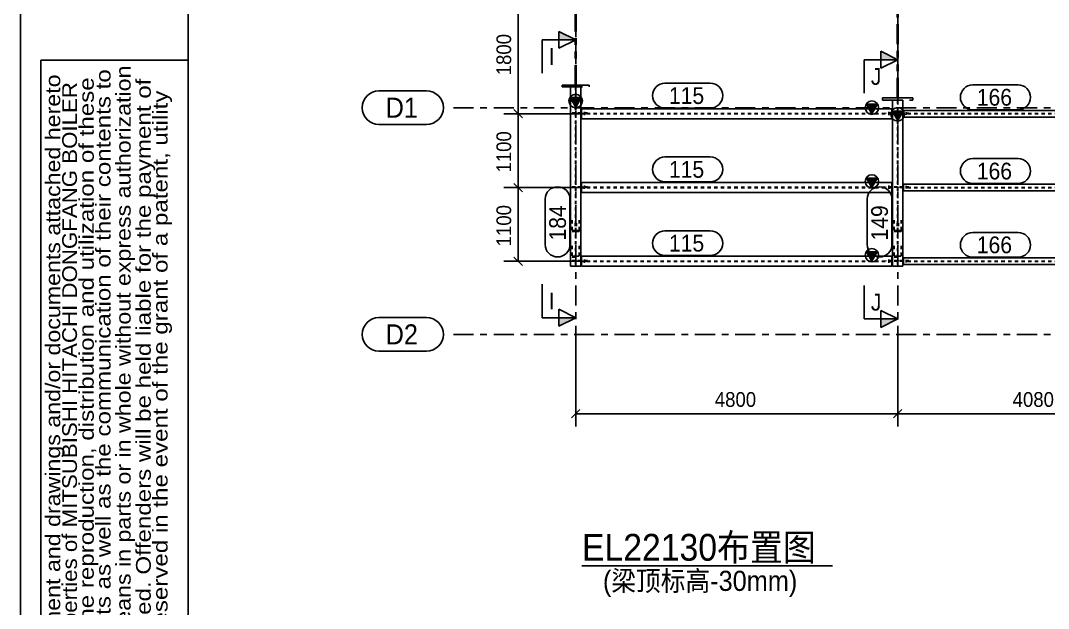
# Model space of a CAD drawing. Header units: millimetres. Extents: x 0 to 594, y 0 to 420.
# Drawn here: x 0 to 153.2, y 244.2 to 331.9 of the extents above; entities that cross this region are included whole.
import ezdxf

# ---------------------------------------------------------------- set-up
doc = ezdxf.new("R2010")
doc.units = ezdxf.units.MM
doc.header["$MEASUREMENT"] = 0
for name, pattern in [('XKITLINE00', [0]), ('XKITLINE02', [4, 2, -2]), ('XKITLINE03', [6, 3, -1, 1, -1]), ('XKITLINE04', [3, 0.5, -0.5, 0.5, -0.5, 0.5, -0.5]), ('XKITLINE05', [8, 3, -1, 1, -1, 1, -1])]:
    doc.linetypes.add(name, pattern=pattern)
for name, color, linetype in [('cut', 7, 'Continuous'), ('dimension', 7, 'Continuous'), ('grid', 7, 'Continuous'), ('mark', 7, 'Continuous'), ('part1', 7, 'Continuous'), ('view', 7, 'Continuous')]:
    doc.layers.add(name, color=color, linetype=linetype)
doc.styles.add('STYLE_1', font='ARIAL.TTF', dxfattribs={"height": 0.2})
doc.styles.add('STYLE_3', font='ARIAL.TTF', dxfattribs={"height": 0.2})

# ---------------------------------------------------------------- blocks, each defined once
blk = doc.blocks.new('*D0')
at = {"color": 1, "linetype": 'XKITLINE00'}
blk.add_line((0, 420), (0, 0), dxfattribs=at)
at = {"color": 0, "linetype": 'XKITLINE00'}
for p, q in [((25, 10), (25, 410)), ((25, 326), (3, 326)), ((3, 326), (3, 86)), ((25, 86), (25, 326)), ((0, 302), (0, 302)), ((0, 302), (0, 302))]:
    blk.add_line(p, q, dxfattribs=at)
at = {"color": 1, "style": 'STYLE_3'}
for s, width, p in [('others by whatever means in parts or in whole without express authorization ', 1.125, (16.41, 208.92)), ('This drawing or document and drawings and/or documents attached hereto ', 1.125, (5.91, 208.93)), ('drawings or documents as well as the communication of their contents to ', 1.17, (13.41, 208.92)), ('are the proprietary properties of MITSUBISHI HITACHI DONGFANG BOILER ', 1.08, (8.41, 208.92)), ('CO., LTD.(MHDB). The reproduction, distribution and utilization of these ', 1.17, (10.91, 208.92)), ('by MHDB are prohibited. Offenders will be held liable for the payment of ', 1.17, (19.41, 208.92)), ('damages. All rights reserved in the event of the grant of a patent, utility ', 1.17, (21.91, 208.92))]:
    blk.add_text(s, height=2.2, rotation=90, dxfattribs=dict(at, width=width)).set_placement(p)
blk = doc.blocks.new('*D246')
at = {"layer": 'view', "color": 1, "linetype": 'XKITLINE00'}
blk.add_line((106.8, 1382.5), (144.15, 1382.5), dxfattribs=at)
at = {"layer": 'view', "color": 1, "style": 'STYLE_1', "width": 0.9}
for s, height, p in [('EL22130布置图', 4, (106.8, 1383.25)), ('(梁顶标高-30mm)', 3, (109.92, 1378.75))]:
    blk.add_text(s, height=height, dxfattribs=at).set_placement(p)
blk = doc.blocks.new('*D362')
at = {"layer": 'grid', "color": 4, "linetype": 'XKITLINE00'}
for p, q in [((79.85, 1426.75), (86.96, 1426.75)), ((79.85, 1421.75), (86.96, 1421.75))]:
    blk.add_line(p, q, dxfattribs=at)
at = {"layer": 'grid', "color": 4, "linetype": 'XKITLINE03'}
blk.add_line((90.96, 1424.25), (486.5, 1424.25), dxfattribs=at)
at = {"layer": 'grid', "color": 4, "linetype": 'XKITLINE00'}
for centre, start, end in [((79.85, 1424.25), 90, -90), ((86.96, 1424.25), -90, 90)]:
    blk.add_arc(centre, 2.5, start, end, dxfattribs=at)
at = {"layer": 'grid', "color": 4, "style": 'STYLE_1', "width": 0.9}
blk.add_text('D2', height=3, dxfattribs=at).set_placement((80.85, 1422.75))
blk = doc.blocks.new('*D363')
at = {"layer": 'grid', "color": 4, "linetype": 'XKITLINE00'}
for p, q in [((79.85, 1460.55), (86.96, 1460.55)), ((79.85, 1455.55), (86.96, 1455.55))]:
    blk.add_line(p, q, dxfattribs=at)
at = {"layer": 'grid', "color": 4, "linetype": 'XKITLINE03'}
blk.add_line((90.96, 1458.05), (486.5, 1458.05), dxfattribs=at)
at = {"layer": 'grid', "color": 4, "linetype": 'XKITLINE00'}
for centre, start, end in [((79.85, 1458.05), 90, -90), ((86.96, 1458.05), -90, 90)]:
    blk.add_arc(centre, 2.5, start, end, dxfattribs=at)
at = {"layer": 'grid', "color": 4, "style": 'STYLE_1', "width": 0.9}
blk.add_text('D1', height=3, dxfattribs=at).set_placement((80.85, 1456.55))
blk = doc.blocks.new('*D417')
at = {"layer": 'dimension', "color": 1, "linetype": 'XKITLINE00'}
for p, q in [((157.18, 1424.15), (157.18, 1410.65)), ((197.98, 1424.15), (197.98, 1410.65)), ((157.8, 1413.03), (156.56, 1411.79)), ((198.6, 1413.03), (197.36, 1411.79)), ((157.18, 1412.41), (197.98, 1412.41))]:
    blk.add_line(p, q, dxfattribs=at)
at = {"layer": 'dimension', "color": 1, "style": 'STYLE_1', "width": 0.9}
blk.add_text('4080', height=2.2, dxfattribs=at).set_placement((174.32, 1413.45))
blk = doc.blocks.new('*D418')
at = {"layer": 'part1', "color": 0, "linetype": 'XKITLINE00'}
for p, q in [((158.03, 1446.65), (158.03, 1445.65)), ((197.13, 1446.65), (158.03, 1446.65)), ((194.13, 1446.15), (193.33, 1447.55)), ((193.33, 1447.55), (194.93, 1447.55)), ((194.93, 1447.55), (194.13, 1446.15)), ((197.13, 1446.65), (197.13, 1445.65)), ((197.13, 1445.65), (158.03, 1445.65))]:
    blk.add_line(p, q, dxfattribs=at)
at = {"layer": 'part1', "color": 2, "linetype": 'XKITLINE04'}
for p, q in [((197.13, 1446.17), (158.03, 1446.17)), ((197.13, 1446.12), (158.03, 1446.12))]:
    blk.add_line(p, q, dxfattribs=at)
at = {"layer": 'part1', "color": 0, "linetype": 'XKITLINE00'}
blk.add_circle((194.13, 1447.05), 1, dxfattribs=at)
at = {"layer": 'part1', "color": 0}
blk.add_solid([(193.33, 1447.55), (194.93, 1447.55), (193.33, 1447.55), (194.13, 1446.15)], dxfattribs=at)
blk = doc.blocks.new('*D419')
at = {"layer": 'part1', "color": 0, "linetype": 'XKITLINE00'}
for p, q in [((194.13, 1435.15), (193.33, 1436.55)), ((193.33, 1436.55), (194.93, 1436.55)), ((194.93, 1436.55), (194.13, 1435.15)), ((158.03, 1435.65), (158.03, 1434.65)), ((197.13, 1435.65), (158.03, 1435.65)), ((197.13, 1434.65), (158.03, 1434.65)), ((197.13, 1435.65), (197.13, 1434.65))]:
    blk.add_line(p, q, dxfattribs=at)
at = {"layer": 'part1', "color": 2, "linetype": 'XKITLINE04'}
for p, q in [((197.13, 1435.17), (158.03, 1435.17)), ((197.13, 1435.12), (158.03, 1435.12))]:
    blk.add_line(p, q, dxfattribs=at)
at = {"layer": 'part1', "color": 0, "linetype": 'XKITLINE00'}
blk.add_circle((194.13, 1436.05), 1, dxfattribs=at)
at = {"layer": 'part1', "color": 0}
blk.add_solid([(193.33, 1436.55), (194.93, 1436.55), (193.33, 1436.55), (194.13, 1435.15)], dxfattribs=at)
blk = doc.blocks.new('*D420')
at = {"layer": 'part1', "color": 0, "linetype": 'XKITLINE00'}
for p, q in [((158.03, 1457.65), (158.03, 1456.65)), ((197.13, 1457.65), (158.03, 1457.65)), ((194.13, 1457.15), (193.33, 1458.55)), ((193.33, 1458.55), (194.93, 1458.55)), ((194.93, 1458.55), (194.13, 1457.15)), ((197.13, 1457.65), (197.13, 1456.65)), ((197.13, 1456.65), (158.03, 1456.65))]:
    blk.add_line(p, q, dxfattribs=at)
at = {"layer": 'part1', "color": 2, "linetype": 'XKITLINE04'}
for p, q in [((197.13, 1457.17), (158.03, 1457.17)), ((197.13, 1457.12), (158.03, 1457.12))]:
    blk.add_line(p, q, dxfattribs=at)
at = {"layer": 'part1', "color": 0, "linetype": 'XKITLINE00'}
blk.add_circle((194.13, 1458.05), 1, dxfattribs=at)
at = {"layer": 'part1', "color": 0}
blk.add_solid([(193.33, 1458.55), (194.93, 1458.55), (193.33, 1458.55), (194.13, 1457.15)], dxfattribs=at)
blk = doc.blocks.new('*D471')
at = {"layer": 'dimension', "color": 1, "linetype": 'XKITLINE00'}
for p, q in [((109.18, 1424.15), (109.18, 1410.65)), ((157.18, 1424.15), (157.18, 1410.65)), ((109.8, 1413.03), (108.56, 1411.79)), ((157.8, 1413.03), (156.56, 1411.79)), ((109.18, 1412.41), (157.18, 1412.41))]:
    blk.add_line(p, q, dxfattribs=at)
at = {"layer": 'dimension', "color": 1, "style": 'STYLE_1', "width": 0.9}
blk.add_text('4800', height=2.2, dxfattribs=at).set_placement((129.92, 1413.45))
blk = doc.blocks.new('*D472')
at = {"layer": 'cut', "color": 1, "linetype": 'XKITLINE00'}
for p, q in [((157.18, 1465.2), (154.68, 1466.45)), ((154.68, 1466.45), (154.68, 1463.95)), ((152.18, 1465.2), (152.18, 1460.2)), ((152.18, 1465.2), (157.18, 1465.2)), ((157.18, 1465.2), (154.68, 1463.95)), ((152.18, 1426.55), (152.18, 1431.55)), ((152.18, 1426.55), (157.18, 1426.55)), ((154.68, 1425.3), (154.68, 1427.8)), ((154.68, 1427.8), (157.18, 1426.55)), ((157.18, 1426.55), (154.68, 1425.3))]:
    blk.add_line(p, q, dxfattribs=at)
at = {"layer": 'cut', "color": 1}
for points in [[(154.68, 1466.45), (157.18, 1465.2), (154.68, 1466.45), (154.68, 1465.2)], [(154.68, 1426.55), (157.18, 1426.55), (154.68, 1426.55), (154.68, 1425.3)]]:
    blk.add_solid(points, dxfattribs=at)
at = {"layer": 'cut', "color": 3, "style": 'STYLE_1', "width": 0.9}
for p in [(153.18, 1461.45), (153.18, 1427.8)]:
    blk.add_text('J', height=2.5, dxfattribs=at).set_placement(p)
blk = doc.blocks.new('*D473')
at = {"layer": 'cut', "color": 1, "linetype": 'XKITLINE00'}
for p, q in [((109.18, 1468.18), (106.68, 1469.43)), ((106.68, 1469.43), (106.68, 1466.93)), ((104.18, 1468.18), (104.18, 1463.18)), ((104.18, 1468.18), (109.18, 1468.18)), ((109.18, 1468.18), (106.68, 1466.93)), ((104.18, 1426.74), (104.18, 1431.74)), ((104.18, 1426.74), (109.18, 1426.74)), ((106.68, 1425.49), (106.68, 1427.99)), ((106.68, 1427.99), (109.18, 1426.74)), ((109.18, 1426.74), (106.68, 1425.49))]:
    blk.add_line(p, q, dxfattribs=at)
at = {"layer": 'cut', "color": 1}
for points in [[(106.68, 1469.43), (109.18, 1468.18), (106.68, 1469.43), (106.68, 1468.18)], [(106.68, 1426.74), (109.18, 1426.74), (106.68, 1426.74), (106.68, 1425.49)]]:
    blk.add_solid(points, dxfattribs=at)
at = {"layer": 'cut', "color": 3, "style": 'STYLE_1', "width": 0.9}
for p in [(105.18, 1464.43), (105.18, 1427.99)]:
    blk.add_text('I', height=2.5, dxfattribs=at).set_placement(p)
blk = doc.blocks.new('*D474')
at = {"layer": 'mark', "color": 1, "linetype": 'XKITLINE00'}
for p, q in [((122.49, 1450.7), (129.25, 1450.7)), ((122.49, 1447), (129.25, 1447))]:
    blk.add_line(p, q, dxfattribs=at)
for centre, start, end in [((122.49, 1448.85), 90, -90), ((129.25, 1448.85), -90, 90)]:
    blk.add_arc(centre, 1.85, start, end, dxfattribs=at)
at = {"layer": 'mark', "color": 1, "style": 'STYLE_1', "width": 0.9}
blk.add_text('115', height=2.5, dxfattribs=at).set_placement((123.09, 1447.6))
blk = doc.blocks.new('*D475')
at = {"layer": 'mark', "color": 1, "linetype": 'XKITLINE00'}
for p, q in [((168.38, 1461.45), (175.14, 1461.45)), ((168.38, 1457.75), (175.14, 1457.75))]:
    blk.add_line(p, q, dxfattribs=at)
for centre, start, end in [((168.38, 1459.6), 90, -90), ((175.14, 1459.6), -90, 90)]:
    blk.add_arc(centre, 1.85, start, end, dxfattribs=at)
at = {"layer": 'mark', "color": 1, "style": 'STYLE_1', "width": 0.9}
blk.add_text('166', height=2.5, dxfattribs=at).set_placement((168.98, 1458.35))
blk = doc.blocks.new('*D476')
at = {"layer": 'mark', "color": 1, "linetype": 'XKITLINE00'}
for p, q in [((122.49, 1461.7), (129.25, 1461.7)), ((122.49, 1458), (129.25, 1458))]:
    blk.add_line(p, q, dxfattribs=at)
for centre, start, end in [((122.49, 1459.85), 90, -90), ((129.25, 1459.85), -90, 90)]:
    blk.add_arc(centre, 1.85, start, end, dxfattribs=at)
at = {"layer": 'mark', "color": 1, "style": 'STYLE_1', "width": 0.9}
blk.add_text('115', height=2.5, dxfattribs=at).set_placement((123.09, 1458.6))
blk = doc.blocks.new('*D477')
at = {"layer": 'mark', "color": 1, "linetype": 'XKITLINE00'}
for p, q in [((168.38, 1439.45), (175.14, 1439.45)), ((168.38, 1435.75), (175.14, 1435.75))]:
    blk.add_line(p, q, dxfattribs=at)
for centre, start, end in [((168.38, 1437.6), 90, -90), ((175.14, 1437.6), -90, 90)]:
    blk.add_arc(centre, 1.85, start, end, dxfattribs=at)
at = {"layer": 'mark', "color": 1, "style": 'STYLE_1', "width": 0.9}
blk.add_text('166', height=2.5, dxfattribs=at).set_placement((168.98, 1436.35))
blk = doc.blocks.new('*D478')
at = {"layer": 'mark', "color": 1, "linetype": 'XKITLINE00'}
for p, q in [((122.49, 1439.7), (129.25, 1439.7)), ((122.49, 1436), (129.25, 1436))]:
    blk.add_line(p, q, dxfattribs=at)
for centre, start, end in [((122.49, 1437.85), 90, -90), ((129.25, 1437.85), -90, 90)]:
    blk.add_arc(centre, 1.85, start, end, dxfattribs=at)
at = {"layer": 'mark', "color": 1, "style": 'STYLE_1', "width": 0.9}
blk.add_text('115', height=2.5, dxfattribs=at).set_placement((123.09, 1436.6))
blk = doc.blocks.new('*D479')
at = {"layer": 'mark', "color": 1, "linetype": 'XKITLINE00'}
for p, q in [((168.38, 1450.45), (175.14, 1450.45)), ((168.38, 1446.75), (175.14, 1446.75))]:
    blk.add_line(p, q, dxfattribs=at)
for centre, start, end in [((168.38, 1448.6), 90, -90), ((175.14, 1448.6), -90, 90)]:
    blk.add_arc(centre, 1.85, start, end, dxfattribs=at)
at = {"layer": 'mark', "color": 1, "style": 'STYLE_1', "width": 0.9}
blk.add_text('166', height=2.5, dxfattribs=at).set_placement((168.98, 1447.35))
blk = doc.blocks.new('*D480')
at = {"layer": 'mark', "color": 1, "linetype": 'XKITLINE00'}
for p, q in [((152.63, 1437.65), (152.63, 1444.41)), ((156.33, 1437.65), (156.33, 1444.41))]:
    blk.add_line(p, q, dxfattribs=at)
for centre, start, end in [((154.48, 1444.41), 0, 180), ((154.48, 1437.65), 180, 0)]:
    blk.add_arc(centre, 1.85, start, end, dxfattribs=at)
at = {"layer": 'mark', "color": 1, "style": 'STYLE_1', "width": 0.9}
blk.add_text('149', height=2.5, rotation=90.0002, dxfattribs=at).set_placement((155.73, 1438.25))
blk = doc.blocks.new('*D481')
at = {"layer": 'dimension', "color": 1, "linetype": 'XKITLINE00'}
for p, q in [((99.98, 1446.77), (101.23, 1445.52)), ((110.19, 1446.15), (98.46, 1446.15)), ((100.6, 1435.15), (100.6, 1446.15)), ((99.98, 1435.77), (101.23, 1434.52)), ((110.19, 1435.15), (98.46, 1435.15))]:
    blk.add_line(p, q, dxfattribs=at)
at = {"layer": 'dimension', "color": 1, "style": 'STYLE_1', "width": 0.9}
blk.add_text('1100', height=2.2, rotation=90.0002, dxfattribs=at).set_placement((99.56, 1437.38))
blk = doc.blocks.new('*D482')
at = {"layer": 'dimension', "color": 1, "linetype": 'XKITLINE00'}
for p, q in [((99.98, 1457.77), (101.23, 1456.52)), ((110.34, 1457.15), (98.46, 1457.15)), ((100.6, 1446.15), (100.6, 1457.15)), ((99.98, 1446.77), (101.23, 1445.52)), ((110.19, 1446.15), (98.46, 1446.15))]:
    blk.add_line(p, q, dxfattribs=at)
at = {"layer": 'dimension', "color": 1, "style": 'STYLE_1', "width": 0.9}
blk.add_text('1100', height=2.2, rotation=90.0002, dxfattribs=at).set_placement((99.56, 1448.38))
blk = doc.blocks.new('*D483')
at = {"layer": 'dimension', "color": 1, "linetype": 'XKITLINE00'}
for p, q in [((99.98, 1475.77), (101.23, 1474.52)), ((104.49, 1475.15), (98.46, 1475.15)), ((100.6, 1457.15), (100.6, 1475.15)), ((99.98, 1457.77), (101.23, 1456.52)), ((110.34, 1457.15), (98.46, 1457.15))]:
    blk.add_line(p, q, dxfattribs=at)
at = {"layer": 'dimension', "color": 1, "style": 'STYLE_1', "width": 0.9}
blk.add_text('1800', height=2.2, rotation=90.0002, dxfattribs=at).set_placement((99.56, 1462.88))
blk = doc.blocks.new('*D484')
at = {"layer": 'grid', "color": 4, "linetype": 'XKITLINE00'}
for p, q in [((107.07, 1493.23), (111.3, 1493.23)), ((107.07, 1488.23), (111.3, 1488.23))]:
    blk.add_line(p, q, dxfattribs=at)
at = {"layer": 'grid', "color": 4, "linetype": 'XKITLINE03'}
blk.add_line((109.18, 1410.54), (109.18, 1487.23), dxfattribs=at)
at = {"layer": 'grid', "color": 4, "linetype": 'XKITLINE00'}
for centre, start, end in [((107.07, 1490.73), 90, -90), ((111.3, 1490.73), -90, 90)]:
    blk.add_arc(centre, 2.5, start, end, dxfattribs=at)
at = {"layer": 'grid', "color": 4, "style": 'STYLE_1', "width": 0.9}
blk.add_text('3', height=3, dxfattribs=at).set_placement((108.07, 1489.23))
blk = doc.blocks.new('*D485')
at = {"layer": 'grid', "color": 4, "linetype": 'XKITLINE00'}
for p, q in [((155.07, 1493.23), (159.3, 1493.23)), ((155.07, 1488.23), (159.3, 1488.23))]:
    blk.add_line(p, q, dxfattribs=at)
at = {"layer": 'grid', "color": 4, "linetype": 'XKITLINE03'}
blk.add_line((157.18, 1410.54), (157.18, 1487.23), dxfattribs=at)
at = {"layer": 'grid', "color": 4, "linetype": 'XKITLINE00'}
for centre, start, end in [((155.07, 1490.73), 90, -90), ((159.3, 1490.73), -90, 90)]:
    blk.add_arc(centre, 2.5, start, end, dxfattribs=at)
at = {"layer": 'grid', "color": 4, "style": 'STYLE_1', "width": 0.9}
blk.add_text('4', height=3, dxfattribs=at).set_placement((156.07, 1489.23))
blk = doc.blocks.new('*D486')
at = {"layer": 'part1', "color": 6, "linetype": 'XKITLINE05'}
for p, q in [((107.18, 1475.15), (111.18, 1475.15)), ((107.18, 1474.9), (107.18, 1475.15)), ((107.18, 1474.9), (109.11, 1474.9)), ((109.11, 1461.4), (109.11, 1474.9)), ((109.25, 1474.9), (111.18, 1474.9)), ((109.25, 1461.4), (109.25, 1474.9)), ((111.18, 1474.9), (111.18, 1475.15)), ((107.18, 1461.15), (107.18, 1461.4)), ((107.18, 1461.4), (109.11, 1461.4)), ((107.18, 1461.15), (111.18, 1461.15)), ((109.25, 1461.4), (111.18, 1461.4)), ((111.18, 1461.15), (111.18, 1461.4))]:
    blk.add_line(p, q, dxfattribs=at)
blk = doc.blocks.new('*D487')
at = {"layer": 'part1', "color": 2, "linetype": 'XKITLINE04'}
for p, q in [((109.15, 1446.26), (108.43, 1446.26)), ((108.43, 1446.26), (108.43, 1446.18)), ((109.15, 1446.18), (108.43, 1446.18)), ((109, 1446.26), (109, 1446.18)), ((109.15, 1446.26), (109.15, 1446.18))]:
    blk.add_line(p, q, dxfattribs=at)
blk = doc.blocks.new('*D488')
at = {"layer": 'part1', "color": 2, "linetype": 'XKITLINE04'}
for p, q in [((109.22, 1446.26), (109.22, 1446.18)), ((109.98, 1446.26), (109.22, 1446.26)), ((109.98, 1446.18), (109.22, 1446.18)), ((109.37, 1446.18), (109.37, 1446.26)), ((109.37, 1446.18), (109.37, 1446.26)), ((109.93, 1446.18), (109.93, 1446.26)), ((109.93, 1446.18), (109.93, 1446.26)), ((109.93, 1446.18), (109.93, 1446.26)), ((109.93, 1446.18), (109.93, 1446.26)), ((109.98, 1446.18), (109.98, 1446.26)), ((110.93, 1446.26), (110.03, 1446.26)), ((110.93, 1446.18), (110.03, 1446.18)), ((110.93, 1446.18), (110.93, 1446.26)), ((110.93, 1446.18), (110.93, 1446.26))]:
    blk.add_line(p, q, dxfattribs=at)
at = {"layer": 'part1', "color": 0, "linetype": 'XKITLINE00'}
for p, q in [((110.03, 1446.26), (109.93, 1446.26)), ((110.03, 1446.18), (109.93, 1446.18)), ((109.98, 1446.18), (109.98, 1446.26))]:
    blk.add_line(p, q, dxfattribs=at)
blk = doc.blocks.new('*D489')
at = {"layer": 'part1', "color": 2, "linetype": 'XKITLINE04'}
for p, q in [((109.15, 1457.26), (108.43, 1457.26)), ((108.43, 1457.26), (108.43, 1457.18)), ((109.15, 1457.18), (108.43, 1457.18)), ((109, 1457.26), (109, 1457.18)), ((109.15, 1457.26), (109.15, 1457.18))]:
    blk.add_line(p, q, dxfattribs=at)
blk = doc.blocks.new('*D490')
at = {"layer": 'part1', "color": 2, "linetype": 'XKITLINE04'}
for p, q in [((109.22, 1457.26), (109.22, 1457.18)), ((109.98, 1457.26), (109.22, 1457.26)), ((109.98, 1457.18), (109.22, 1457.18)), ((109.37, 1457.18), (109.37, 1457.26)), ((109.37, 1457.18), (109.37, 1457.26)), ((109.93, 1457.18), (109.93, 1457.26)), ((109.93, 1457.18), (109.93, 1457.26)), ((109.93, 1457.18), (109.93, 1457.26)), ((109.93, 1457.18), (109.93, 1457.26)), ((109.98, 1457.18), (109.98, 1457.26)), ((110.93, 1457.26), (110.03, 1457.26)), ((110.93, 1457.18), (110.03, 1457.18)), ((110.93, 1457.18), (110.93, 1457.26)), ((110.93, 1457.18), (110.93, 1457.26))]:
    blk.add_line(p, q, dxfattribs=at)
at = {"layer": 'part1', "color": 0, "linetype": 'XKITLINE00'}
for p, q in [((110.03, 1457.26), (109.93, 1457.26)), ((110.03, 1457.18), (109.93, 1457.18)), ((109.98, 1457.18), (109.98, 1457.26))]:
    blk.add_line(p, q, dxfattribs=at)
blk = doc.blocks.new('*D491')
at = {"layer": 'part1', "color": 2, "linetype": 'XKITLINE04'}
for p, q in [((109.15, 1439.75), (108.43, 1439.75)), ((108.43, 1439.75), (108.43, 1439.67)), ((109.15, 1439.67), (108.43, 1439.67)), ((108.95, 1439.75), (108.95, 1439.67)), ((109.15, 1439.75), (109.15, 1439.67))]:
    blk.add_line(p, q, dxfattribs=at)
blk = doc.blocks.new('*D492')
at = {"layer": 'part1', "color": 2, "linetype": 'XKITLINE04'}
for p, q in [((109.22, 1439.75), (109.22, 1439.67)), ((109.93, 1439.75), (109.22, 1439.75)), ((109.93, 1439.67), (109.22, 1439.67)), ((109.42, 1439.75), (109.42, 1439.67)), ((109.93, 1439.67), (109.93, 1439.75)), ((109.93, 1439.67), (109.93, 1439.75))]:
    blk.add_line(p, q, dxfattribs=at)
blk = doc.blocks.new('*D493')
at = {"layer": 'part1', "color": 2, "linetype": 'XKITLINE04'}
for p, q in [((108.68, 1441.3), (108.68, 1439.59)), ((109.16, 1441.14), (109.16, 1435.91)), ((109.21, 1441.14), (109.21, 1435.91)), ((109.68, 1441.3), (109.68, 1439.59)), ((109.68, 1439.75), (108.68, 1439.75)), ((108.68, 1439.59), (109.16, 1439.59)), ((109.21, 1439.59), (109.68, 1439.59)), ((108.68, 1437.46), (108.68, 1435.75)), ((109.68, 1437.46), (109.68, 1435.75)), ((108.68, 1435.91), (109.16, 1435.91)), ((108.68, 1435.75), (109.68, 1435.75)), ((109.21, 1435.91), (109.68, 1435.91))]:
    blk.add_line(p, q, dxfattribs=at)
blk = doc.blocks.new('*D494')
at = {"layer": 'part1', "color": 2, "linetype": 'XKITLINE04'}
for p, q in [((109.93, 1461.15), (108.43, 1461.15)), ((109.15, 1461.15), (109.15, 1434.4)), ((109.22, 1461.15), (109.22, 1434.4))]:
    blk.add_line(p, q, dxfattribs=at)
at = {"layer": 'part1', "color": 0, "linetype": 'XKITLINE00'}
for p, q in [((108.43, 1461.15), (108.43, 1434.4)), ((109.93, 1461.15), (109.93, 1434.4)), ((109.18, 1458.15), (108.38, 1459.55)), ((108.38, 1459.55), (109.98, 1459.55)), ((109.98, 1459.55), (109.18, 1458.15)), ((109.93, 1434.4), (108.43, 1434.4))]:
    blk.add_line(p, q, dxfattribs=at)
blk.add_circle((109.18, 1459.05), 1, dxfattribs=at)
at = {"layer": 'part1', "color": 0}
blk.add_solid([(108.38, 1459.55), (109.98, 1459.55), (108.38, 1459.55), (109.18, 1458.15)], dxfattribs=at)
blk = doc.blocks.new('*D495')
at = {"layer": 'part1', "color": 2, "linetype": 'XKITLINE04'}
for p, q in [((109.22, 1435.26), (109.22, 1435.18)), ((109.98, 1435.26), (109.22, 1435.26)), ((109.98, 1435.18), (109.22, 1435.18)), ((109.37, 1435.18), (109.37, 1435.26)), ((109.37, 1435.18), (109.37, 1435.26)), ((109.93, 1435.18), (109.93, 1435.26)), ((109.93, 1435.18), (109.93, 1435.26)), ((109.93, 1435.18), (109.93, 1435.26)), ((109.93, 1435.18), (109.93, 1435.26)), ((109.98, 1435.18), (109.98, 1435.26)), ((110.93, 1435.26), (110.03, 1435.26)), ((110.93, 1435.18), (110.03, 1435.18)), ((110.93, 1435.18), (110.93, 1435.26)), ((110.93, 1435.18), (110.93, 1435.26))]:
    blk.add_line(p, q, dxfattribs=at)
at = {"layer": 'part1', "color": 0, "linetype": 'XKITLINE00'}
for p, q in [((110.03, 1435.26), (109.93, 1435.26)), ((110.03, 1435.18), (109.93, 1435.18)), ((109.98, 1435.18), (109.98, 1435.26))]:
    blk.add_line(p, q, dxfattribs=at)
blk = doc.blocks.new('*D496')
at = {"layer": 'part1', "color": 2, "linetype": 'XKITLINE04'}
for p, q in [((109.15, 1435.26), (108.43, 1435.26)), ((108.43, 1435.26), (108.43, 1435.18)), ((109.15, 1435.18), (108.43, 1435.18)), ((109, 1435.26), (109, 1435.18)), ((109.15, 1435.26), (109.15, 1435.18))]:
    blk.add_line(p, q, dxfattribs=at)
blk = doc.blocks.new('*D497')
at = {"layer": 'part1', "color": 2, "linetype": 'XKITLINE04'}
for p, q in [((109.21, 1440.85), (109.21, 1440.38)), ((109.21, 1440.5), (109.29, 1440.5)), ((109.29, 1440.85), (109.29, 1440.38))]:
    blk.add_line(p, q, dxfattribs=at)
blk = doc.blocks.new('*D498')
at = {"layer": 'part1', "color": 2, "linetype": 'XKITLINE04'}
for p, q in [((109.08, 1440.85), (109.08, 1440.38)), ((109.08, 1440.5), (109.16, 1440.5)), ((109.16, 1440.85), (109.16, 1440.38))]:
    blk.add_line(p, q, dxfattribs=at)
blk = doc.blocks.new('*D499')
at = {"layer": 'part1', "color": 0, "linetype": 'XKITLINE00'}
for p, q in [((110.03, 1435.9), (110.03, 1434.4)), ((156.33, 1435.9), (110.03, 1435.9)), ((153.33, 1435.15), (152.53, 1436.55)), ((152.53, 1436.55), (154.13, 1436.55)), ((154.13, 1436.55), (153.33, 1435.15)), ((156.33, 1435.9), (156.33, 1434.4)), ((156.33, 1434.4), (110.03, 1434.4))]:
    blk.add_line(p, q, dxfattribs=at)
at = {"layer": 'part1', "color": 2, "linetype": 'XKITLINE04'}
for p, q in [((156.33, 1435.18), (110.03, 1435.18)), ((156.33, 1435.11), (110.03, 1435.11))]:
    blk.add_line(p, q, dxfattribs=at)
at = {"layer": 'part1', "color": 0, "linetype": 'XKITLINE00'}
blk.add_circle((153.33, 1436.05), 1, dxfattribs=at)
at = {"layer": 'part1', "color": 0}
blk.add_solid([(152.53, 1436.55), (154.13, 1436.55), (152.53, 1436.55), (153.33, 1435.15)], dxfattribs=at)
blk = doc.blocks.new('*D500')
at = {"layer": 'part1', "color": 0, "linetype": 'XKITLINE00'}
for p, q in [((110.03, 1457.9), (110.03, 1456.4)), ((156.33, 1457.9), (110.03, 1457.9)), ((153.33, 1457.15), (152.53, 1458.55)), ((152.53, 1458.55), (154.13, 1458.55)), ((154.13, 1458.55), (153.33, 1457.15)), ((156.33, 1457.9), (156.33, 1456.4)), ((156.33, 1456.4), (110.03, 1456.4))]:
    blk.add_line(p, q, dxfattribs=at)
at = {"layer": 'part1', "color": 2, "linetype": 'XKITLINE04'}
for p, q in [((156.33, 1457.18), (110.03, 1457.18)), ((156.33, 1457.11), (110.03, 1457.11))]:
    blk.add_line(p, q, dxfattribs=at)
at = {"layer": 'part1', "color": 0, "linetype": 'XKITLINE00'}
blk.add_circle((153.33, 1458.05), 1, dxfattribs=at)
at = {"layer": 'part1', "color": 0}
blk.add_solid([(152.53, 1458.55), (154.13, 1458.55), (152.53, 1458.55), (153.33, 1457.15)], dxfattribs=at)
blk = doc.blocks.new('*D501')
at = {"layer": 'part1', "color": 0, "linetype": 'XKITLINE00'}
for p, q in [((110.03, 1446.9), (110.03, 1445.4)), ((156.33, 1446.9), (110.03, 1446.9)), ((153.33, 1446.15), (152.53, 1447.55)), ((152.53, 1447.55), (154.13, 1447.55)), ((154.13, 1447.55), (153.33, 1446.15)), ((156.33, 1446.9), (156.33, 1445.4)), ((156.33, 1445.4), (110.03, 1445.4))]:
    blk.add_line(p, q, dxfattribs=at)
at = {"layer": 'part1', "color": 2, "linetype": 'XKITLINE04'}
for p, q in [((156.33, 1446.18), (110.03, 1446.18)), ((156.33, 1446.11), (110.03, 1446.11))]:
    blk.add_line(p, q, dxfattribs=at)
at = {"layer": 'part1', "color": 0, "linetype": 'XKITLINE00'}
blk.add_circle((153.33, 1447.05), 1, dxfattribs=at)
at = {"layer": 'part1', "color": 0}
blk.add_solid([(152.53, 1447.55), (154.13, 1447.55), (152.53, 1447.55), (153.33, 1446.15)], dxfattribs=at)
blk = doc.blocks.new('*D502')
at = {"layer": 'part1', "color": 6, "linetype": 'XKITLINE05'}
for p, q in [((154.93, 1475.15), (159.43, 1475.15)), ((154.93, 1474.79), (154.93, 1475.15)), ((154.93, 1474.79), (157.1, 1474.79)), ((157.1, 1459.51), (157.1, 1474.79)), ((157.26, 1474.79), (159.43, 1474.79)), ((157.26, 1459.51), (157.26, 1474.79)), ((159.43, 1474.79), (159.43, 1475.15)), ((154.93, 1459.15), (154.93, 1459.51)), ((154.93, 1459.51), (157.1, 1459.51)), ((154.93, 1459.15), (159.43, 1459.15)), ((157.26, 1459.51), (159.43, 1459.51)), ((159.43, 1459.15), (159.43, 1459.51))]:
    blk.add_line(p, q, dxfattribs=at)
blk = doc.blocks.new('*D503')
at = {"layer": 'part1', "color": 0, "linetype": 'XKITLINE02'}
blk.add_line((110.48, 1434.94), (110.48, 1435.44), dxfattribs=at)
blk.add_line((110.48, 1434.94), (110.48, 1435.44), dxfattribs=at)
blk.add_line((110.48, 1434.94), (110.48, 1435.44), dxfattribs=at)
blk = doc.blocks.new('*D504')
at = {"layer": 'part1', "color": 0, "linetype": 'XKITLINE02'}
blk.add_line((110.48, 1445.94), (110.48, 1446.44), dxfattribs=at)
blk.add_line((110.48, 1445.94), (110.48, 1446.44), dxfattribs=at)
blk.add_line((110.48, 1445.94), (110.48, 1446.44), dxfattribs=at)
blk = doc.blocks.new('*D505')
at = {"layer": 'part1', "color": 0, "linetype": 'XKITLINE02'}
blk.add_line((110.48, 1456.94), (110.48, 1457.44), dxfattribs=at)
blk.add_line((110.48, 1456.94), (110.48, 1457.44), dxfattribs=at)
blk.add_line((110.48, 1456.94), (110.48, 1457.44), dxfattribs=at)
blk = doc.blocks.new('*D506')
at = {"layer": 'part1', "color": 2, "linetype": 'XKITLINE04'}
for p, q in [((157.93, 1459.15), (156.43, 1459.15)), ((157.15, 1459.15), (157.15, 1434.4)), ((157.22, 1459.15), (157.22, 1434.4))]:
    blk.add_line(p, q, dxfattribs=at)
at = {"layer": 'part1', "color": 0, "linetype": 'XKITLINE00'}
for p, q in [((156.43, 1459.15), (156.43, 1434.4)), ((157.93, 1459.15), (157.93, 1434.4)), ((157.18, 1456.15), (156.38, 1457.55)), ((156.38, 1457.55), (157.98, 1457.55)), ((157.98, 1457.55), (157.18, 1456.15)), ((157.93, 1434.4), (156.43, 1434.4))]:
    blk.add_line(p, q, dxfattribs=at)
blk.add_circle((157.18, 1457.05), 1, dxfattribs=at)
at = {"layer": 'part1', "color": 0}
blk.add_solid([(156.38, 1457.55), (157.98, 1457.55), (156.38, 1457.55), (157.18, 1456.15)], dxfattribs=at)
blk = doc.blocks.new('*D507')
at = {"layer": 'part1', "color": 0, "linetype": 'XKITLINE02'}
blk.add_line((158.43, 1434.99), (158.43, 1435.39), dxfattribs=at)
blk.add_line((158.43, 1434.99), (158.43, 1435.39), dxfattribs=at)
blk = doc.blocks.new('*D508')
at = {"layer": 'part1', "color": 2, "linetype": 'XKITLINE04'}
for p, q in [((157.15, 1439.75), (156.43, 1439.75)), ((156.43, 1439.75), (156.43, 1439.67)), ((157.15, 1439.67), (156.43, 1439.67)), ((156.95, 1439.75), (156.95, 1439.67)), ((157.15, 1439.75), (157.15, 1439.67))]:
    blk.add_line(p, q, dxfattribs=at)
blk = doc.blocks.new('*D509')
at = {"layer": 'part1', "color": 2, "linetype": 'XKITLINE04'}
for p, q in [((157.22, 1439.75), (157.22, 1439.67)), ((157.93, 1439.75), (157.22, 1439.75)), ((157.93, 1439.67), (157.22, 1439.67)), ((157.42, 1439.75), (157.42, 1439.67)), ((157.93, 1439.67), (157.93, 1439.75)), ((157.93, 1439.67), (157.93, 1439.75))]:
    blk.add_line(p, q, dxfattribs=at)
blk = doc.blocks.new('*D510')
at = {"layer": 'part1', "color": 2, "linetype": 'XKITLINE04'}
for p, q in [((156.68, 1441.3), (156.68, 1439.59)), ((157.16, 1441.14), (157.16, 1435.91)), ((157.21, 1441.14), (157.21, 1435.91)), ((157.68, 1441.3), (157.68, 1439.59)), ((157.68, 1439.75), (156.68, 1439.75)), ((156.68, 1439.59), (157.16, 1439.59)), ((157.21, 1439.59), (157.68, 1439.59)), ((156.68, 1437.46), (156.68, 1435.75)), ((157.68, 1437.46), (157.68, 1435.75)), ((156.68, 1435.91), (157.16, 1435.91)), ((156.68, 1435.75), (157.68, 1435.75)), ((157.21, 1435.91), (157.68, 1435.91))]:
    blk.add_line(p, q, dxfattribs=at)
blk = doc.blocks.new('*D511')
at = {"layer": 'part1', "color": 2, "linetype": 'XKITLINE04'}
for p, q in [((156.33, 1435.26), (155.43, 1435.26)), ((155.43, 1435.18), (155.43, 1435.26)), ((155.43, 1435.18), (155.43, 1435.26)), ((156.33, 1435.18), (155.43, 1435.18)), ((157.15, 1435.26), (156.38, 1435.26)), ((156.38, 1435.18), (156.38, 1435.26)), ((157.15, 1435.18), (156.38, 1435.18)), ((156.43, 1435.18), (156.43, 1435.26)), ((156.43, 1435.18), (156.43, 1435.26)), ((156.43, 1435.18), (156.43, 1435.26)), ((156.43, 1435.18), (156.43, 1435.26)), ((157, 1435.18), (157, 1435.26)), ((157, 1435.18), (157, 1435.26)), ((157.15, 1435.26), (157.15, 1435.18))]:
    blk.add_line(p, q, dxfattribs=at)
at = {"layer": 'part1', "color": 0, "linetype": 'XKITLINE00'}
for p, q in [((156.43, 1435.26), (156.33, 1435.26)), ((156.43, 1435.18), (156.33, 1435.18)), ((156.38, 1435.18), (156.38, 1435.26))]:
    blk.add_line(p, q, dxfattribs=at)
blk = doc.blocks.new('*D512')
at = {"layer": 'part1', "color": 0, "linetype": 'XKITLINE02'}
blk.add_line((155.88, 1435.44), (155.88, 1434.94), dxfattribs=at)
blk.add_line((155.88, 1435.44), (155.88, 1434.94), dxfattribs=at)
blk.add_line((155.88, 1435.44), (155.88, 1434.94), dxfattribs=at)
blk = doc.blocks.new('*D513')
at = {"layer": 'part1', "color": 2, "linetype": 'XKITLINE04'}
for p, q in [((157.22, 1435.25), (157.22, 1435.17)), ((157.98, 1435.25), (157.22, 1435.25)), ((157.98, 1435.17), (157.22, 1435.17)), ((157.37, 1435.17), (157.37, 1435.25)), ((157.37, 1435.17), (157.37, 1435.25)), ((157.93, 1435.25), (157.93, 1435.17)), ((157.93, 1435.17), (157.93, 1435.25)), ((157.93, 1435.17), (157.93, 1435.25)), ((157.98, 1435.17), (157.98, 1435.25)), ((158.83, 1435.25), (158.03, 1435.25)), ((158.83, 1435.17), (158.03, 1435.17)), ((158.83, 1435.25), (158.83, 1435.17))]:
    blk.add_line(p, q, dxfattribs=at)
at = {"layer": 'part1', "color": 0, "linetype": 'XKITLINE00'}
for p, q in [((158.03, 1435.25), (157.93, 1435.25)), ((158.03, 1435.17), (157.93, 1435.17)), ((157.98, 1435.17), (157.98, 1435.25))]:
    blk.add_line(p, q, dxfattribs=at)
blk = doc.blocks.new('*D514')
at = {"layer": 'part1', "color": 2, "linetype": 'XKITLINE04'}
for p, q in [((157.21, 1440.85), (157.21, 1440.38)), ((157.21, 1440.5), (157.29, 1440.5)), ((157.29, 1440.85), (157.29, 1440.38))]:
    blk.add_line(p, q, dxfattribs=at)
blk = doc.blocks.new('*D515')
at = {"layer": 'part1', "color": 2, "linetype": 'XKITLINE04'}
for p, q in [((157.08, 1440.85), (157.08, 1440.38)), ((157.08, 1440.5), (157.16, 1440.5)), ((157.16, 1440.85), (157.16, 1440.38))]:
    blk.add_line(p, q, dxfattribs=at)
blk = doc.blocks.new('*D516')
at = {"layer": 'part1', "color": 0, "linetype": 'XKITLINE02'}
blk.add_line((158.43, 1456.99), (158.43, 1457.39), dxfattribs=at)
blk.add_line((158.43, 1456.99), (158.43, 1457.39), dxfattribs=at)
blk = doc.blocks.new('*D517')
at = {"layer": 'part1', "color": 2, "linetype": 'XKITLINE04'}
for p, q in [((157.22, 1457.25), (157.22, 1457.17)), ((157.98, 1457.25), (157.22, 1457.25)), ((157.98, 1457.17), (157.22, 1457.17)), ((157.37, 1457.17), (157.37, 1457.25)), ((157.37, 1457.17), (157.37, 1457.25)), ((157.93, 1457.25), (157.93, 1457.17)), ((157.93, 1457.17), (157.93, 1457.25)), ((157.93, 1457.17), (157.93, 1457.25)), ((157.98, 1457.17), (157.98, 1457.25)), ((158.83, 1457.25), (158.03, 1457.25)), ((158.83, 1457.17), (158.03, 1457.17)), ((158.83, 1457.25), (158.83, 1457.17))]:
    blk.add_line(p, q, dxfattribs=at)
at = {"layer": 'part1', "color": 0, "linetype": 'XKITLINE00'}
for p, q in [((158.03, 1457.25), (157.93, 1457.25)), ((158.03, 1457.17), (157.93, 1457.17)), ((157.98, 1457.17), (157.98, 1457.25))]:
    blk.add_line(p, q, dxfattribs=at)
blk = doc.blocks.new('*D518')
at = {"layer": 'part1', "color": 0, "linetype": 'XKITLINE02'}
blk.add_line((155.88, 1457.44), (155.88, 1456.94), dxfattribs=at)
blk.add_line((155.88, 1457.44), (155.88, 1456.94), dxfattribs=at)
blk.add_line((155.88, 1457.44), (155.88, 1456.94), dxfattribs=at)
blk = doc.blocks.new('*D519')
at = {"layer": 'part1', "color": 2, "linetype": 'XKITLINE04'}
for p, q in [((156.33, 1457.26), (155.43, 1457.26)), ((155.43, 1457.18), (155.43, 1457.26)), ((155.43, 1457.18), (155.43, 1457.26)), ((156.33, 1457.18), (155.43, 1457.18)), ((157.15, 1457.26), (156.38, 1457.26)), ((156.38, 1457.18), (156.38, 1457.26)), ((157.15, 1457.18), (156.38, 1457.18)), ((156.43, 1457.18), (156.43, 1457.26)), ((156.43, 1457.18), (156.43, 1457.26)), ((156.43, 1457.18), (156.43, 1457.26)), ((156.43, 1457.18), (156.43, 1457.26)), ((157, 1457.18), (157, 1457.26)), ((157, 1457.18), (157, 1457.26)), ((157.15, 1457.26), (157.15, 1457.18))]:
    blk.add_line(p, q, dxfattribs=at)
at = {"layer": 'part1', "color": 0, "linetype": 'XKITLINE00'}
for p, q in [((156.43, 1457.26), (156.33, 1457.26)), ((156.43, 1457.18), (156.33, 1457.18)), ((156.38, 1457.18), (156.38, 1457.26))]:
    blk.add_line(p, q, dxfattribs=at)
blk = doc.blocks.new('*D520')
at = {"layer": 'part1', "color": 2, "linetype": 'XKITLINE04'}
for p, q in [((156.33, 1446.26), (155.43, 1446.26)), ((155.43, 1446.18), (155.43, 1446.26)), ((155.43, 1446.18), (155.43, 1446.26)), ((156.33, 1446.18), (155.43, 1446.18)), ((157.15, 1446.26), (156.38, 1446.26)), ((156.38, 1446.18), (156.38, 1446.26)), ((157.15, 1446.18), (156.38, 1446.18)), ((156.43, 1446.18), (156.43, 1446.26)), ((156.43, 1446.18), (156.43, 1446.26)), ((156.43, 1446.18), (156.43, 1446.26)), ((156.43, 1446.18), (156.43, 1446.26)), ((157, 1446.18), (157, 1446.26)), ((157, 1446.18), (157, 1446.26)), ((157.15, 1446.26), (157.15, 1446.18))]:
    blk.add_line(p, q, dxfattribs=at)
at = {"layer": 'part1', "color": 0, "linetype": 'XKITLINE00'}
for p, q in [((156.43, 1446.26), (156.33, 1446.26)), ((156.43, 1446.18), (156.33, 1446.18)), ((156.38, 1446.18), (156.38, 1446.26))]:
    blk.add_line(p, q, dxfattribs=at)
blk = doc.blocks.new('*D521')
at = {"layer": 'part1', "color": 0, "linetype": 'XKITLINE02'}
blk.add_line((155.88, 1446.44), (155.88, 1445.94), dxfattribs=at)
blk.add_line((155.88, 1446.44), (155.88, 1445.94), dxfattribs=at)
blk.add_line((155.88, 1446.44), (155.88, 1445.94), dxfattribs=at)
blk = doc.blocks.new('*D522')
at = {"layer": 'part1', "color": 2, "linetype": 'XKITLINE04'}
for p, q in [((157.22, 1446.25), (157.22, 1446.17)), ((157.98, 1446.25), (157.22, 1446.25)), ((157.98, 1446.17), (157.22, 1446.17)), ((157.37, 1446.17), (157.37, 1446.25)), ((157.37, 1446.17), (157.37, 1446.25)), ((157.93, 1446.25), (157.93, 1446.17)), ((157.93, 1446.17), (157.93, 1446.25)), ((157.93, 1446.17), (157.93, 1446.25)), ((157.98, 1446.17), (157.98, 1446.25)), ((158.83, 1446.25), (158.03, 1446.25)), ((158.83, 1446.17), (158.03, 1446.17)), ((158.83, 1446.25), (158.83, 1446.17))]:
    blk.add_line(p, q, dxfattribs=at)
at = {"layer": 'part1', "color": 0, "linetype": 'XKITLINE00'}
for p, q in [((158.03, 1446.25), (157.93, 1446.25)), ((158.03, 1446.17), (157.93, 1446.17)), ((157.98, 1446.17), (157.98, 1446.25))]:
    blk.add_line(p, q, dxfattribs=at)
blk = doc.blocks.new('*D523')
at = {"layer": 'part1', "color": 0, "linetype": 'XKITLINE02'}
blk.add_line((158.43, 1445.99), (158.43, 1446.39), dxfattribs=at)
blk.add_line((158.43, 1445.99), (158.43, 1446.39), dxfattribs=at)
blk = doc.blocks.new('*D524')
at = {"layer": 'mark', "color": 1, "linetype": 'XKITLINE00'}
for p, q in [((104.63, 1437.65), (104.63, 1444.41)), ((108.33, 1437.65), (108.33, 1444.41))]:
    blk.add_line(p, q, dxfattribs=at)
for centre, start, end in [((106.48, 1444.41), 0, 180), ((106.48, 1437.65), 180, 0)]:
    blk.add_arc(centre, 1.85, start, end, dxfattribs=at)
at = {"layer": 'mark', "color": 1, "style": 'STYLE_1', "width": 0.9}
blk.add_text('184', height=2.5, rotation=90.0002, dxfattribs=at).set_placement((107.73, 1438.25))

msp = doc.modelspace()

# ---------------------------------------------------------------- block references
msp.add_blockref('*D0', (0, 0))
at = {"layer": 'cut'}
for name in ['*D473', '*D472']:
    msp.add_blockref(name, (-26.43, -1139.15), dxfattribs=at)
at = {"layer": 'dimension'}
for name in ['*D483', '*D482', '*D481', '*D471', '*D417']:
    msp.add_blockref(name, (-26.43, -1139.15), dxfattribs=at)
at = {"layer": 'grid'}
for name in ['*D484', '*D485', '*D363', '*D362']:
    msp.add_blockref(name, (-26.43, -1139.15), dxfattribs=at)
at = {"layer": 'mark'}
for name in ['*D476', '*D475', '*D474', '*D479', '*D524', '*D480', '*D478', '*D477']:
    msp.add_blockref(name, (-26.43, -1139.15), dxfattribs=at)
at = {"layer": 'part1'}
for name in ['*D486', '*D502', '*D494', '*D500', '*D506', '*D420', '*D489', '*D490', '*D505', '*D519', '*D518', '*D517', '*D516', '*D501', '*D418', '*D487', '*D488', '*D504', '*D520', '*D521', '*D522', '*D523', '*D493', '*D510', '*D491', '*D498', '*D497', '*D492', '*D508', '*D515', '*D514', '*D509', '*D499', '*D419', '*D496', '*D495', '*D503', '*D511', '*D512', '*D513', '*D507']:
    msp.add_blockref(name, (-26.43, -1139.15), dxfattribs=at)
at = {"layer": 'view'}
msp.add_blockref('*D246', (-23.11, -1131.89), dxfattribs=at)

doc.saveas('drawing.dxf')
